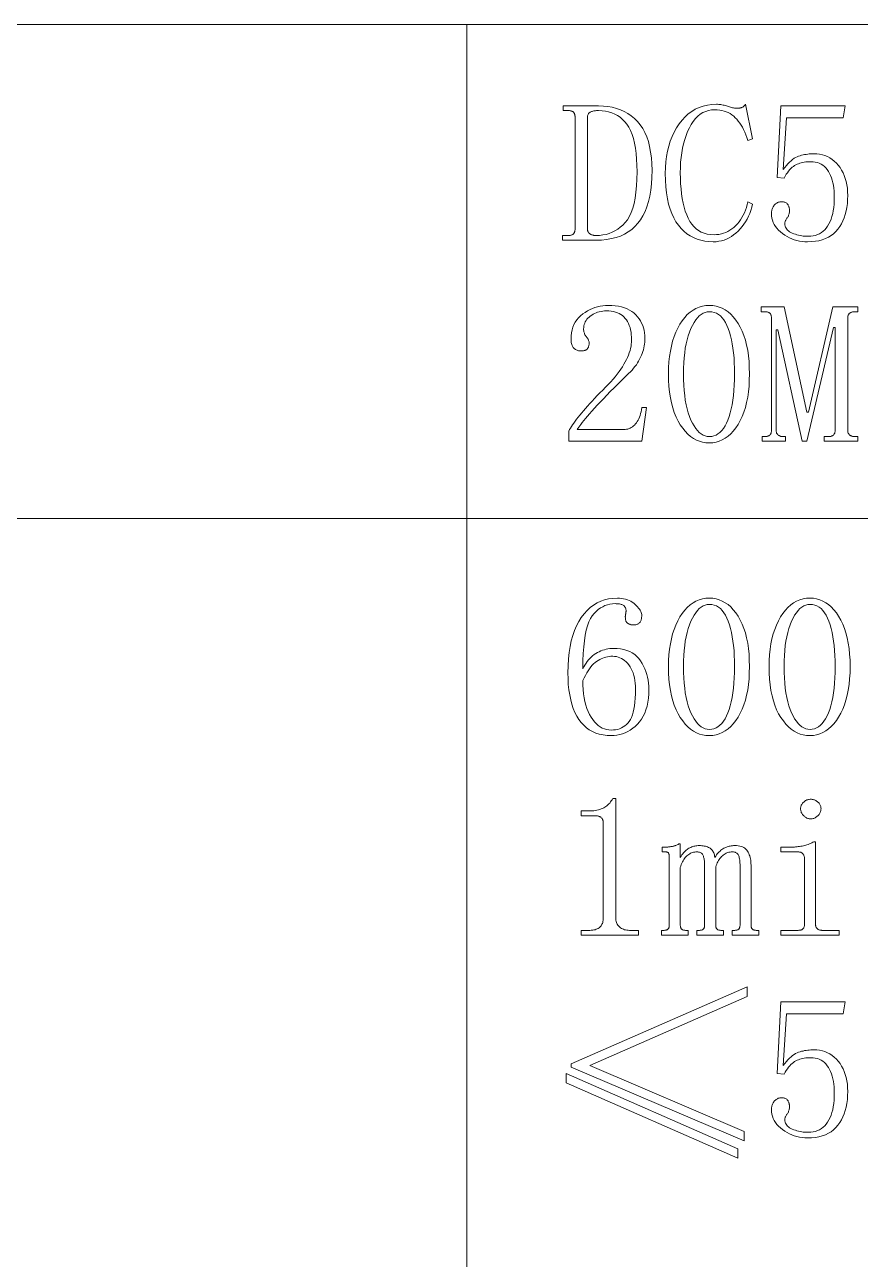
# Model space of a CAD drawing. Extents: x 1 to 297, y 1 to 210.
# Drawn here: x 201.33 to 210.45, y 43.04 to 56.51 of the extents above; entities that cross this region are included whole.
import ezdxf

# ---------------------------------------------------------------- set-up
doc = ezdxf.new("R2010")
doc.units = 0

msp = doc.modelspace()

# ---------------------------------------------------------------- linework, layer by layer
at = {"color": 7, "lineweight": 13}
for p, q in [((1.306, 56.508), (219.321, 56.508)), ((206.155, 56.508), (206.155, 29.565)), ((1.306, 51.119), (219.321, 51.119))]:
    msp.add_line(p, q, dxfattribs=at)
for points in [[(208.843, 54.139), (208.796, 54.141), (208.751, 54.146), (208.708, 54.155), (208.667, 54.168), (208.628, 54.184), (208.591, 54.204), (208.556, 54.227), (208.522, 54.254), (208.491, 54.285), (208.462, 54.319), (208.435, 54.357), (208.411, 54.399), (208.39, 54.446), (208.371, 54.496), (208.356, 54.551), (208.343, 54.609), (208.333, 54.672), (208.326, 54.739), (208.322, 54.81), (208.32, 54.885), (208.322, 54.949), (208.326, 55.011), (208.334, 55.07), (208.344, 55.128), (208.358, 55.183), (208.374, 55.236), (208.394, 55.286), (208.416, 55.335), (208.442, 55.381), (208.47, 55.425), (208.502, 55.466), (208.535, 55.502), (208.57, 55.534), (208.608, 55.562), (208.647, 55.586), (208.689, 55.605), (208.733, 55.62), (208.779, 55.631), (208.827, 55.637), (208.878, 55.639), (208.89, 55.639), (208.902, 55.638), (208.914, 55.637), (208.926, 55.636), (208.938, 55.634), (208.95, 55.631), (208.962, 55.629), (208.974, 55.625), (208.986, 55.622), (208.998, 55.618), (209.009, 55.614), (209.021, 55.61), (209.032, 55.607), (209.043, 55.604), (209.053, 55.602), (209.063, 55.6), (209.073, 55.598), (209.083, 55.597), (209.092, 55.597), (209.1, 55.596), (209.107, 55.596), (209.114, 55.597), (209.12, 55.597), (209.126, 55.598), (209.132, 55.598), (209.137, 55.599), (209.142, 55.6), (209.147, 55.602), (209.152, 55.603), (209.156, 55.605), (209.16, 55.607), (209.165, 55.609), (209.169, 55.612), (209.173, 55.614), (209.177, 55.618), (209.18, 55.621), (209.184, 55.625), (209.188, 55.63), (209.191, 55.634), (209.195, 55.639), (209.272, 55.262), (209.22, 55.245), (209.21, 55.277), (209.199, 55.307), (209.187, 55.336), (209.174, 55.363), (209.16, 55.388), (209.146, 55.413), (209.132, 55.435), (209.116, 55.456), (209.1, 55.476), (209.083, 55.493), (209.066, 55.51), (209.047, 55.524), (209.027, 55.537), (209.007, 55.548), (208.985, 55.558), (208.962, 55.565), (208.938, 55.571), (208.913, 55.576), (208.887, 55.578), (208.86, 55.579), (208.825, 55.577), (208.792, 55.571), (208.76, 55.561), (208.729, 55.548), (208.701, 55.53), (208.674, 55.508), (208.648, 55.483), (208.625, 55.453), (208.602, 55.419), (208.582, 55.382), (208.563, 55.342), (208.546, 55.299), (208.532, 55.255), (208.519, 55.209), (208.508, 55.161), (208.499, 55.111), (208.492, 55.06), (208.487, 55.006), (208.484, 54.951), (208.483, 54.893), (208.484, 54.831), (208.487, 54.772), (208.491, 54.715), (208.497, 54.662), (208.505, 54.611), (208.514, 54.562), (208.525, 54.517), (208.538, 54.474), (208.553, 54.434), (208.569, 54.396), (208.587, 54.362), (208.608, 54.331), (208.63, 54.304), (208.655, 54.281), (208.683, 54.261), (208.712, 54.245), (208.744, 54.232), (208.777, 54.223), (208.814, 54.218), (208.852, 54.216), (208.879, 54.217), (208.905, 54.22), (208.931, 54.225), (208.955, 54.232), (208.979, 54.241), (209.003, 54.252), (209.025, 54.265), (209.047, 54.279), (209.068, 54.296), (209.088, 54.315), (209.107, 54.335), (209.124, 54.357), (209.141, 54.38), (209.156, 54.404), (209.17, 54.43), (209.183, 54.456), (209.194, 54.484), (209.204, 54.514), (209.213, 54.544), (209.22, 54.576), (209.272, 54.551), (209.263, 54.515), (209.252, 54.481), (209.24, 54.448), (209.226, 54.417), (209.211, 54.387), (209.194, 54.358), (209.176, 54.33), (209.157, 54.304), (209.136, 54.279), (209.113, 54.255), (209.09, 54.233), (209.065, 54.213), (209.04, 54.196), (209.015, 54.181), (208.988, 54.168), (208.961, 54.158), (208.932, 54.15), (208.904, 54.144), (208.874, 54.14)], [(207.335, 55.502), (207.335, 55.509), (207.334, 55.515), (207.333, 55.521), (207.332, 55.527), (207.33, 55.532), (207.329, 55.537), (207.326, 55.542), (207.324, 55.546), (207.321, 55.55), (207.318, 55.553), (207.314, 55.557), (207.31, 55.56), (207.305, 55.562), (207.3, 55.564), (207.294, 55.566), (207.288, 55.568), (207.281, 55.569), (207.274, 55.57), (207.266, 55.57), (207.258, 55.571), (207.206, 55.571), (207.206, 55.622), (207.592, 55.622), (207.644, 55.62), (207.694, 55.615), (207.742, 55.607), (207.787, 55.595), (207.831, 55.579), (207.872, 55.56), (207.911, 55.538), (207.948, 55.512), (207.983, 55.483), (208.016, 55.451), (208.046, 55.414), (208.073, 55.374), (208.097, 55.331), (208.118, 55.283), (208.135, 55.232), (208.149, 55.177), (208.16, 55.118), (208.168, 55.056), (208.173, 54.989), (208.175, 54.919), (208.173, 54.842), (208.169, 54.77), (208.161, 54.701), (208.15, 54.637), (208.136, 54.577), (208.119, 54.522), (208.099, 54.47), (208.076, 54.423), (208.05, 54.38), (208.02, 54.341), (207.988, 54.306), (207.953, 54.274), (207.915, 54.247), (207.874, 54.223), (207.83, 54.202), (207.783, 54.186), (207.733, 54.173), (207.68, 54.164), (207.625, 54.158), (207.566, 54.156), (207.198, 54.156), (207.198, 54.208), (207.258, 54.208), (207.266, 54.208), (207.274, 54.208), (207.281, 54.209), (207.288, 54.21), (207.294, 54.212), (207.3, 54.214), (207.305, 54.216), (207.31, 54.219), (207.314, 54.222), (207.318, 54.225), (207.321, 54.228), (207.324, 54.232), (207.326, 54.237), (207.329, 54.241), (207.33, 54.246), (207.332, 54.252), (207.333, 54.257), (207.334, 54.263), (207.335, 54.27), (207.335, 54.276)], [(208.012, 54.902), (208.011, 54.974), (208.007, 55.041), (208.002, 55.103), (207.994, 55.162), (207.984, 55.216), (207.972, 55.266), (207.957, 55.311), (207.941, 55.352), (207.922, 55.388), (207.9, 55.421), (207.877, 55.449), (207.852, 55.475), (207.826, 55.497), (207.798, 55.517), (207.768, 55.533), (207.736, 55.547), (207.702, 55.557), (207.667, 55.565), (207.63, 55.569), (207.592, 55.571), (207.58, 55.57), (207.569, 55.57), (207.559, 55.569), (207.549, 55.568), (207.539, 55.566), (207.531, 55.564), (207.523, 55.562), (207.515, 55.56), (207.508, 55.557), (207.502, 55.553), (207.496, 55.55), (207.491, 55.546), (207.487, 55.542), (207.483, 55.537), (207.479, 55.532), (207.477, 55.527), (207.475, 55.521), (207.473, 55.515), (207.472, 55.509), (207.472, 55.502), (207.472, 54.276), (207.472, 54.27), (207.473, 54.263), (207.474, 54.257), (207.476, 54.252), (207.478, 54.246), (207.481, 54.241), (207.484, 54.237), (207.488, 54.232), (207.493, 54.228), (207.498, 54.225), (207.503, 54.222), (207.509, 54.219), (207.515, 54.216), (207.521, 54.214), (207.528, 54.212), (207.535, 54.21), (207.542, 54.209), (207.55, 54.208), (207.558, 54.208), (207.566, 54.208), (207.603, 54.209), (207.639, 54.213), (207.674, 54.22), (207.707, 54.23), (207.74, 54.243), (207.771, 54.259), (207.801, 54.277), (207.829, 54.298), (207.857, 54.322), (207.883, 54.349), (207.908, 54.38), (207.93, 54.417), (207.949, 54.458), (207.966, 54.505), (207.98, 54.558), (207.991, 54.616), (208, 54.679), (208.007, 54.748), (208.011, 54.822)], [(209.94, 55.099), (209.972, 55.098), (210.003, 55.094), (210.033, 55.088), (210.061, 55.079), (210.088, 55.068), (210.114, 55.054), (210.139, 55.038), (210.163, 55.02), (210.185, 54.998), (210.206, 54.975), (210.226, 54.949), (210.243, 54.922), (210.259, 54.893), (210.272, 54.862), (210.283, 54.83), (210.293, 54.796), (210.3, 54.761), (210.305, 54.724), (210.308, 54.685), (210.309, 54.645), (210.308, 54.6), (210.305, 54.556), (210.299, 54.514), (210.292, 54.475), (210.282, 54.437), (210.27, 54.401), (210.257, 54.367), (210.24, 54.335), (210.222, 54.305), (210.202, 54.276), (210.179, 54.25), (210.154, 54.227), (210.127, 54.206), (210.098, 54.189), (210.066, 54.173), (210.032, 54.161), (209.995, 54.151), (209.956, 54.145), (209.915, 54.141), (209.872, 54.139), (209.841, 54.14), (209.812, 54.143), (209.782, 54.147), (209.754, 54.154), (209.726, 54.162), (209.699, 54.172), (209.673, 54.183), (209.647, 54.197), (209.622, 54.212), (209.598, 54.229), (209.575, 54.248), (209.554, 54.267), (209.536, 54.287), (209.521, 54.307), (209.508, 54.329), (209.497, 54.351), (209.488, 54.374), (209.482, 54.398), (209.479, 54.422), (209.478, 54.448), (209.478, 54.458), (209.479, 54.468), (209.48, 54.477), (209.482, 54.487), (209.485, 54.496), (209.488, 54.505), (209.492, 54.513), (209.497, 54.522), (209.502, 54.53), (209.508, 54.538), (209.514, 54.545), (209.52, 54.552), (209.528, 54.557), (209.535, 54.562), (209.543, 54.567), (209.551, 54.57), (209.56, 54.573), (209.569, 54.575), (209.579, 54.576), (209.589, 54.576), (209.599, 54.576), (209.608, 54.575), (209.617, 54.573), (209.625, 54.571), (209.632, 54.568), (209.638, 54.564), (209.644, 54.559), (209.649, 54.554), (209.654, 54.549), (209.658, 54.542), (209.661, 54.535), (209.664, 54.529), (209.666, 54.522), (209.669, 54.516), (209.67, 54.51), (209.672, 54.504), (209.673, 54.498), (209.674, 54.493), (209.675, 54.487), (209.675, 54.482), (209.674, 54.472), (209.674, 54.462), (209.672, 54.453), (209.671, 54.444), (209.668, 54.436), (209.665, 54.428), (209.662, 54.421), (209.658, 54.413), (209.654, 54.407), (209.649, 54.401), (209.644, 54.395), (209.64, 54.388), (209.636, 54.382), (209.633, 54.376), (209.63, 54.37), (209.627, 54.363), (209.626, 54.356), (209.624, 54.35), (209.624, 54.343), (209.623, 54.336), (209.624, 54.323), (209.627, 54.31), (209.631, 54.298), (209.636, 54.287), (209.644, 54.276), (209.653, 54.266), (209.663, 54.257), (209.675, 54.249), (209.689, 54.241), (209.705, 54.233), (209.721, 54.227), (209.738, 54.221), (209.755, 54.216), (209.772, 54.211), (209.789, 54.208), (209.807, 54.205), (209.825, 54.202), (209.843, 54.201), (209.862, 54.199), (209.88, 54.199), (209.907, 54.2), (209.933, 54.204), (209.957, 54.209), (209.98, 54.217), (210.002, 54.227), (210.022, 54.239), (210.041, 54.254), (210.059, 54.27), (210.075, 54.289), (210.09, 54.311), (210.104, 54.334), (210.117, 54.359), (210.128, 54.386), (210.137, 54.415), (210.145, 54.446), (210.152, 54.478), (210.157, 54.513), (210.16, 54.549), (210.163, 54.588), (210.163, 54.628), (210.163, 54.661), (210.161, 54.694), (210.158, 54.725), (210.153, 54.755), (210.147, 54.783), (210.14, 54.81), (210.132, 54.836), (210.122, 54.861), (210.111, 54.884), (210.099, 54.906), (210.086, 54.927), (210.071, 54.945), (210.055, 54.961), (210.037, 54.975), (210.019, 54.987), (209.999, 54.996), (209.978, 55.004), (209.955, 55.009), (209.931, 55.012), (209.906, 55.013), (209.888, 55.013), (209.869, 55.012), (209.852, 55.01), (209.835, 55.008), (209.818, 55.005), (209.802, 55.001), (209.787, 54.997), (209.772, 54.991), (209.757, 54.986), (209.743, 54.979), (209.73, 54.972), (209.716, 54.962), (209.703, 54.952), (209.69, 54.939), (209.677, 54.926), (209.664, 54.91), (209.652, 54.893), (209.639, 54.875), (209.627, 54.855), (209.615, 54.833), (209.538, 54.842), (209.58, 55.622), (210.283, 55.622), (210.258, 55.493), (209.64, 55.493), (209.606, 54.928), (209.623, 54.951), (209.64, 54.972), (209.657, 54.991), (209.674, 55.009), (209.691, 55.024), (209.708, 55.038), (209.724, 55.05), (209.741, 55.059), (209.757, 55.067), (209.773, 55.073), (209.79, 55.078), (209.806, 55.083), (209.823, 55.087), (209.839, 55.09), (209.856, 55.093), (209.873, 55.095), (209.889, 55.097), (209.906, 55.098), (209.923, 55.099)], [(207.952, 53.068), (207.951, 53.098), (207.949, 53.127), (207.946, 53.154), (207.941, 53.179), (207.935, 53.204), (207.927, 53.227), (207.918, 53.248), (207.908, 53.268), (207.896, 53.286), (207.883, 53.303), (207.869, 53.319), (207.853, 53.333), (207.836, 53.345), (207.818, 53.356), (207.798, 53.365), (207.776, 53.372), (207.754, 53.378), (207.73, 53.382), (207.704, 53.384), (207.678, 53.385), (207.657, 53.384), (207.638, 53.383), (207.619, 53.38), (207.6, 53.376), (207.582, 53.371), (207.565, 53.365), (207.548, 53.358), (207.532, 53.349), (207.517, 53.34), (207.502, 53.329), (207.488, 53.318), (207.476, 53.306), (207.465, 53.293), (207.455, 53.28), (207.447, 53.266), (207.441, 53.251), (207.436, 53.236), (207.432, 53.221), (207.43, 53.205), (207.429, 53.188), (207.429, 53.178), (207.43, 53.168), (207.432, 53.158), (207.434, 53.149), (207.437, 53.141), (207.44, 53.132), (207.444, 53.124), (207.448, 53.116), (207.453, 53.109), (207.459, 53.102), (207.465, 53.095), (207.47, 53.088), (207.474, 53.081), (207.478, 53.075), (207.482, 53.068), (207.484, 53.061), (207.486, 53.054), (207.488, 53.047), (207.489, 53.04), (207.489, 53.033), (207.489, 53.025), (207.488, 53.017), (207.487, 53.01), (207.486, 53.003), (207.484, 52.996), (207.481, 52.99), (207.479, 52.984), (207.475, 52.979), (207.472, 52.974), (207.468, 52.969), (207.463, 52.965), (207.458, 52.961), (207.453, 52.958), (207.447, 52.955), (207.441, 52.953), (207.434, 52.951), (207.427, 52.95), (207.42, 52.949), (207.412, 52.948), (207.403, 52.948), (207.393, 52.948), (207.384, 52.949), (207.374, 52.95), (207.366, 52.953), (207.357, 52.955), (207.349, 52.959), (207.342, 52.962), (207.335, 52.967), (207.328, 52.972), (207.322, 52.978), (207.316, 52.984), (207.311, 52.991), (207.307, 52.999), (207.303, 53.008), (207.299, 53.017), (207.297, 53.028), (207.295, 53.039), (207.293, 53.05), (207.292, 53.063), (207.292, 53.076), (207.293, 53.111), (207.297, 53.145), (207.303, 53.177), (207.312, 53.207), (207.324, 53.235), (207.338, 53.261), (207.355, 53.286), (207.374, 53.309), (207.396, 53.331), (207.42, 53.351), (207.446, 53.368), (207.473, 53.385), (207.499, 53.399), (207.526, 53.411), (207.553, 53.421), (207.581, 53.43), (207.609, 53.436), (207.637, 53.441), (207.666, 53.444), (207.695, 53.445), (207.735, 53.444), (207.773, 53.441), (207.809, 53.436), (207.842, 53.428), (207.874, 53.419), (207.903, 53.408), (207.93, 53.394), (207.955, 53.379), (207.978, 53.362), (207.999, 53.342), (208.018, 53.321), (208.035, 53.299), (208.049, 53.276), (208.062, 53.251), (208.073, 53.226), (208.082, 53.2), (208.089, 53.173), (208.094, 53.145), (208.097, 53.115), (208.098, 53.085), (208.097, 53.064), (208.096, 53.044), (208.093, 53.023), (208.09, 53.003), (208.086, 52.982), (208.081, 52.961), (208.075, 52.941), (208.067, 52.92), (208.059, 52.9), (208.05, 52.879), (208.04, 52.859), (208.029, 52.838), (208.017, 52.818), (208.004, 52.798), (207.989, 52.778), (207.974, 52.759), (207.957, 52.739), (207.939, 52.72), (207.92, 52.701), (207.9, 52.682), (207.852, 52.635), (207.806, 52.59), (207.762, 52.546), (207.72, 52.504), (207.681, 52.465), (207.644, 52.426), (207.609, 52.39), (207.577, 52.356), (207.547, 52.323), (207.519, 52.292), (207.494, 52.263), (207.47, 52.236), (207.449, 52.211), (207.43, 52.188), (207.413, 52.167), (207.398, 52.147), (207.386, 52.13), (207.375, 52.115), (207.367, 52.102), (207.36, 52.091), (207.866, 52.091), (207.881, 52.091), (207.896, 52.093), (207.91, 52.096), (207.924, 52.1), (207.937, 52.106), (207.949, 52.112), (207.962, 52.12), (207.973, 52.129), (207.984, 52.139), (207.995, 52.151), (208.005, 52.163), (208.014, 52.177), (208.023, 52.192), (208.03, 52.208), (208.038, 52.226), (208.044, 52.244), (208.05, 52.264), (208.055, 52.285), (208.06, 52.307), (208.063, 52.331), (208.115, 52.331), (208.063, 51.962), (207.266, 51.962), (207.266, 52.073), (207.275, 52.089), (207.286, 52.106), (207.297, 52.124), (207.309, 52.142), (207.323, 52.161), (207.338, 52.181), (207.353, 52.202), (207.37, 52.224), (207.388, 52.247), (207.408, 52.271), (207.428, 52.295), (207.45, 52.32), (207.473, 52.346), (207.497, 52.373), (207.522, 52.401), (207.549, 52.43), (207.577, 52.46), (207.606, 52.49), (207.637, 52.521), (207.669, 52.553), (207.697, 52.582), (207.724, 52.611), (207.75, 52.639), (207.773, 52.667), (207.795, 52.695), (207.816, 52.722), (207.835, 52.749), (207.853, 52.776), (207.869, 52.802), (207.883, 52.828), (207.896, 52.853), (207.908, 52.878), (207.918, 52.903), (207.927, 52.928), (207.935, 52.952), (207.941, 52.976), (207.946, 52.999), (207.949, 53.022), (207.951, 53.045)], [(208.8, 51.945), (208.763, 51.947), (208.727, 51.953), (208.693, 51.963), (208.659, 51.976), (208.627, 51.994), (208.596, 52.016), (208.566, 52.041), (208.537, 52.071), (208.51, 52.105), (208.483, 52.142), (208.459, 52.183), (208.437, 52.227), (208.418, 52.275), (208.401, 52.326), (208.387, 52.38), (208.375, 52.437), (208.366, 52.498), (208.36, 52.562), (208.356, 52.629), (208.355, 52.699), (208.356, 52.765), (208.36, 52.828), (208.366, 52.888), (208.375, 52.946), (208.386, 53.001), (208.399, 53.054), (208.416, 53.104), (208.434, 53.152), (208.455, 53.197), (208.479, 53.239), (208.505, 53.278), (208.532, 53.313), (208.56, 53.344), (208.59, 53.371), (208.622, 53.393), (208.654, 53.412), (208.689, 53.426), (208.725, 53.437), (208.762, 53.443), (208.8, 53.445), (208.838, 53.443), (208.873, 53.437), (208.908, 53.427), (208.941, 53.413), (208.973, 53.396), (209.004, 53.374), (209.033, 53.348), (209.061, 53.319), (209.088, 53.285), (209.113, 53.248), (209.137, 53.207), (209.158, 53.163), (209.177, 53.116), (209.193, 53.065), (209.207, 53.012), (209.218, 52.956), (209.226, 52.896), (209.233, 52.834), (209.236, 52.768), (209.238, 52.699), (209.236, 52.63), (209.233, 52.565), (209.226, 52.502), (209.218, 52.442), (209.207, 52.385), (209.193, 52.331), (209.177, 52.281), (209.158, 52.233), (209.137, 52.188), (209.113, 52.146), (209.088, 52.108), (209.061, 52.074), (209.033, 52.044), (209.004, 52.017), (208.973, 51.995), (208.941, 51.977), (208.908, 51.963), (208.873, 51.953), (208.838, 51.947)], [(208.8, 53.376), (208.777, 53.374), (208.754, 53.369), (208.732, 53.36), (208.711, 53.347), (208.69, 53.33), (208.67, 53.31), (208.651, 53.286), (208.633, 53.258), (208.616, 53.227), (208.599, 53.192), (208.584, 53.154), (208.57, 53.113), (208.558, 53.07), (208.547, 53.025), (208.538, 52.977), (208.531, 52.926), (208.525, 52.873), (208.521, 52.818), (208.518, 52.76), (208.518, 52.699), (208.518, 52.635), (208.521, 52.575), (208.525, 52.517), (208.531, 52.462), (208.538, 52.41), (208.547, 52.361), (208.558, 52.315), (208.57, 52.271), (208.584, 52.231), (208.599, 52.193), (208.616, 52.159), (208.633, 52.129), (208.651, 52.102), (208.67, 52.078), (208.69, 52.058), (208.711, 52.042), (208.732, 52.03), (208.754, 52.021), (208.777, 52.015), (208.8, 52.013), (208.826, 52.015), (208.85, 52.021), (208.873, 52.03), (208.894, 52.042), (208.915, 52.058), (208.935, 52.078), (208.953, 52.102), (208.971, 52.129), (208.987, 52.159), (209.002, 52.193), (209.016, 52.231), (209.028, 52.271), (209.039, 52.315), (209.049, 52.361), (209.057, 52.41), (209.063, 52.462), (209.068, 52.517), (209.072, 52.575), (209.074, 52.635), (209.075, 52.699), (209.074, 52.76), (209.072, 52.818), (209.069, 52.873), (209.064, 52.926), (209.058, 52.977), (209.05, 53.025), (209.041, 53.07), (209.031, 53.113), (209.019, 53.154), (209.006, 53.192), (208.992, 53.227), (208.976, 53.258), (208.959, 53.286), (208.94, 53.31), (208.92, 53.33), (208.899, 53.347), (208.877, 53.36), (208.853, 53.369), (208.827, 53.374)], [(210.309, 52.082), (210.309, 52.075), (210.31, 52.069), (210.311, 52.063), (210.312, 52.057), (210.314, 52.052), (210.317, 52.047), (210.32, 52.042), (210.323, 52.038), (210.326, 52.034), (210.33, 52.031), (210.335, 52.027), (210.34, 52.024), (210.344, 52.022), (210.35, 52.02), (210.355, 52.018), (210.361, 52.016), (210.367, 52.015), (210.373, 52.014), (210.379, 52.014), (210.386, 52.013), (210.42, 52.013), (210.42, 51.962), (210.052, 51.962), (210.052, 52.013), (210.095, 52.013), (210.103, 52.014), (210.111, 52.014), (210.118, 52.015), (210.125, 52.016), (210.131, 52.018), (210.137, 52.02), (210.142, 52.022), (210.147, 52.024), (210.151, 52.027), (210.155, 52.031), (210.158, 52.034), (210.161, 52.038), (210.163, 52.042), (210.166, 52.047), (210.168, 52.052), (210.169, 52.057), (210.17, 52.063), (210.171, 52.069), (210.172, 52.075), (210.172, 52.082), (210.172, 53.205), (210.155, 53.205), (209.863, 51.962), (209.812, 51.962), (209.546, 53.179), (209.529, 53.179), (209.529, 52.082), (209.529, 52.075), (209.53, 52.069), (209.531, 52.063), (209.532, 52.057), (209.534, 52.052), (209.537, 52.047), (209.54, 52.042), (209.543, 52.038), (209.546, 52.034), (209.55, 52.031), (209.555, 52.027), (209.56, 52.024), (209.564, 52.022), (209.57, 52.02), (209.575, 52.018), (209.581, 52.016), (209.587, 52.015), (209.593, 52.014), (209.599, 52.014), (209.606, 52.013), (209.632, 52.013), (209.632, 51.962), (209.375, 51.962), (209.375, 52.013), (209.4, 52.013), (209.409, 52.014), (209.417, 52.014), (209.424, 52.015), (209.431, 52.016), (209.437, 52.018), (209.443, 52.02), (209.448, 52.022), (209.453, 52.024), (209.457, 52.027), (209.46, 52.031), (209.464, 52.034), (209.467, 52.038), (209.469, 52.042), (209.471, 52.047), (209.473, 52.052), (209.475, 52.057), (209.476, 52.063), (209.477, 52.069), (209.477, 52.075), (209.478, 52.082), (209.478, 53.308), (209.477, 53.314), (209.477, 53.321), (209.476, 53.327), (209.475, 53.332), (209.473, 53.338), (209.471, 53.343), (209.469, 53.347), (209.467, 53.352), (209.464, 53.356), (209.46, 53.359), (209.457, 53.362), (209.453, 53.365), (209.448, 53.368), (209.443, 53.37), (209.437, 53.372), (209.431, 53.374), (209.424, 53.375), (209.417, 53.376), (209.409, 53.376), (209.4, 53.376), (209.366, 53.376), (209.366, 53.428), (209.615, 53.428), (209.863, 52.279), (209.88, 52.279), (210.146, 53.428), (210.42, 53.428), (210.42, 53.376), (210.386, 53.376), (210.379, 53.376), (210.373, 53.376), (210.367, 53.375), (210.361, 53.374), (210.355, 53.372), (210.35, 53.37), (210.344, 53.368), (210.34, 53.365), (210.335, 53.362), (210.33, 53.359), (210.326, 53.356), (210.323, 53.352), (210.32, 53.347), (210.317, 53.343), (210.314, 53.338), (210.312, 53.332), (210.311, 53.327), (210.31, 53.321), (210.309, 53.314), (210.309, 53.308)], [(207.755, 49.702), (207.795, 49.701), (207.832, 49.697), (207.868, 49.69), (207.901, 49.68), (207.932, 49.668), (207.96, 49.653), (207.986, 49.635), (208.01, 49.614), (208.031, 49.591), (208.05, 49.565), (208.068, 49.537), (208.083, 49.509), (208.096, 49.479), (208.108, 49.45), (208.118, 49.419), (208.126, 49.388), (208.132, 49.356), (208.137, 49.323), (208.14, 49.29), (208.14, 49.256), (208.139, 49.206), (208.135, 49.159), (208.129, 49.114), (208.121, 49.072), (208.109, 49.032), (208.096, 48.996), (208.08, 48.961), (208.061, 48.93), (208.04, 48.901), (208.016, 48.875), (207.991, 48.851), (207.965, 48.83), (207.938, 48.811), (207.911, 48.795), (207.882, 48.782), (207.853, 48.77), (207.823, 48.762), (207.793, 48.756), (207.761, 48.752), (207.729, 48.751), (207.684, 48.752), (207.641, 48.758), (207.6, 48.766), (207.562, 48.779), (207.525, 48.795), (207.491, 48.814), (207.46, 48.837), (207.43, 48.863), (207.403, 48.893), (207.378, 48.926), (207.355, 48.963), (207.334, 49.003), (207.316, 49.046), (207.301, 49.092), (207.288, 49.142), (207.277, 49.194), (207.268, 49.25), (207.262, 49.309), (207.259, 49.371), (207.258, 49.436), (207.259, 49.513), (207.263, 49.587), (207.271, 49.656), (207.281, 49.722), (207.294, 49.785), (207.31, 49.843), (207.329, 49.898), (207.351, 49.949), (207.376, 49.997), (207.403, 50.041), (207.434, 50.08), (207.466, 50.116), (207.5, 50.148), (207.536, 50.175), (207.575, 50.198), (207.615, 50.217), (207.658, 50.232), (207.702, 50.242), (207.749, 50.248), (207.798, 50.251), (207.821, 50.25), (207.844, 50.248), (207.865, 50.244), (207.886, 50.24), (207.906, 50.233), (207.925, 50.226), (207.943, 50.217), (207.959, 50.207), (207.975, 50.195), (207.99, 50.182), (208.004, 50.168), (208.017, 50.155), (208.028, 50.142), (208.037, 50.13), (208.045, 50.118), (208.052, 50.106), (208.057, 50.094), (208.06, 50.083), (208.063, 50.072), (208.063, 50.062), (208.063, 50.052), (208.062, 50.042), (208.061, 50.033), (208.06, 50.025), (208.058, 50.017), (208.056, 50.01), (208.053, 50.003), (208.05, 49.996), (208.046, 49.99), (208.042, 49.985), (208.037, 49.98), (208.032, 49.976), (208.026, 49.972), (208.02, 49.968), (208.013, 49.966), (208.005, 49.963), (207.997, 49.961), (207.988, 49.96), (207.979, 49.959), (207.969, 49.959), (207.961, 49.959), (207.953, 49.96), (207.945, 49.961), (207.938, 49.963), (207.932, 49.965), (207.925, 49.967), (207.92, 49.97), (207.914, 49.973), (207.909, 49.977), (207.905, 49.981), (207.901, 49.985), (207.897, 49.99), (207.894, 49.995), (207.891, 50.001), (207.889, 50.007), (207.887, 50.014), (207.885, 50.021), (207.884, 50.029), (207.884, 50.036), (207.883, 50.045), (207.883, 50.048), (207.883, 50.052), (207.884, 50.055), (207.884, 50.059), (207.884, 50.062), (207.885, 50.065), (207.885, 50.069), (207.886, 50.072), (207.887, 50.076), (207.888, 50.079), (207.888, 50.083), (207.889, 50.086), (207.89, 50.089), (207.89, 50.093), (207.891, 50.096), (207.891, 50.1), (207.892, 50.103), (207.892, 50.107), (207.892, 50.11), (207.892, 50.113), (207.892, 50.12), (207.891, 50.127), (207.89, 50.133), (207.888, 50.139), (207.885, 50.145), (207.883, 50.15), (207.879, 50.155), (207.875, 50.16), (207.871, 50.165), (207.866, 50.169), (207.861, 50.173), (207.854, 50.177), (207.847, 50.18), (207.839, 50.183), (207.83, 50.185), (207.82, 50.187), (207.809, 50.189), (207.798, 50.19), (207.785, 50.19), (207.772, 50.191), (207.743, 50.189), (207.715, 50.185), (207.688, 50.179), (207.662, 50.169), (207.637, 50.157), (207.612, 50.143), (207.589, 50.125), (207.566, 50.106), (207.544, 50.083), (207.523, 50.058), (207.504, 50.028), (207.486, 49.992), (207.471, 49.95), (207.458, 49.901), (207.446, 49.847), (207.437, 49.786), (207.43, 49.718), (207.425, 49.645), (207.421, 49.565), (207.42, 49.479), (207.431, 49.501), (207.443, 49.521), (207.455, 49.541), (207.468, 49.559), (207.482, 49.577), (207.496, 49.593), (207.511, 49.608), (207.527, 49.622), (207.544, 49.635), (207.562, 49.646), (207.58, 49.657), (207.598, 49.666), (207.617, 49.675), (207.636, 49.682), (207.655, 49.688), (207.675, 49.693), (207.694, 49.697), (207.714, 49.7), (207.734, 49.701)], [(208.8, 48.751), (208.763, 48.753), (208.727, 48.758), (208.693, 48.768), (208.659, 48.782), (208.627, 48.8), (208.596, 48.822), (208.566, 48.847), (208.537, 48.877), (208.51, 48.91), (208.483, 48.948), (208.459, 48.989), (208.437, 49.033), (208.418, 49.081), (208.401, 49.131), (208.387, 49.186), (208.375, 49.243), (208.366, 49.304), (208.36, 49.367), (208.356, 49.434), (208.355, 49.505), (208.356, 49.57), (208.36, 49.633), (208.366, 49.694), (208.375, 49.752), (208.386, 49.807), (208.399, 49.86), (208.416, 49.91), (208.434, 49.957), (208.455, 50.002), (208.479, 50.045), (208.505, 50.084), (208.532, 50.119), (208.56, 50.15), (208.59, 50.177), (208.622, 50.199), (208.654, 50.218), (208.689, 50.232), (208.725, 50.242), (208.762, 50.249), (208.8, 50.251), (208.838, 50.249), (208.873, 50.243), (208.908, 50.233), (208.941, 50.219), (208.973, 50.201), (209.004, 50.18), (209.033, 50.154), (209.061, 50.124), (209.088, 50.091), (209.113, 50.053), (209.137, 50.012), (209.158, 49.968), (209.177, 49.921), (209.193, 49.871), (209.207, 49.818), (209.218, 49.761), (209.226, 49.702), (209.233, 49.639), (209.236, 49.574), (209.238, 49.505), (209.236, 49.436), (209.233, 49.37), (209.226, 49.307), (209.218, 49.248), (209.207, 49.191), (209.193, 49.137), (209.177, 49.086), (209.158, 49.039), (209.137, 48.994), (209.113, 48.952), (209.088, 48.914), (209.061, 48.879), (209.033, 48.849), (209.004, 48.823), (208.973, 48.801), (208.941, 48.783), (208.908, 48.769), (208.873, 48.759), (208.838, 48.753)], [(209.898, 48.751), (209.861, 48.753), (209.825, 48.758), (209.79, 48.768), (209.756, 48.782), (209.724, 48.8), (209.693, 48.822), (209.663, 48.847), (209.634, 48.877), (209.607, 48.91), (209.58, 48.948), (209.556, 48.989), (209.534, 49.033), (209.515, 49.081), (209.498, 49.131), (209.484, 49.186), (209.472, 49.243), (209.463, 49.304), (209.457, 49.367), (209.453, 49.434), (209.452, 49.505), (209.453, 49.57), (209.457, 49.633), (209.463, 49.694), (209.472, 49.752), (209.483, 49.807), (209.497, 49.86), (209.513, 49.91), (209.531, 49.957), (209.553, 50.002), (209.576, 50.045), (209.602, 50.084), (209.629, 50.119), (209.657, 50.15), (209.687, 50.177), (209.719, 50.199), (209.752, 50.218), (209.786, 50.232), (209.822, 50.242), (209.859, 50.249), (209.898, 50.251), (209.935, 50.249), (209.97, 50.243), (210.005, 50.233), (210.038, 50.219), (210.07, 50.201), (210.101, 50.18), (210.13, 50.154), (210.158, 50.124), (210.185, 50.091), (210.21, 50.053), (210.234, 50.012), (210.255, 49.968), (210.274, 49.921), (210.29, 49.871), (210.304, 49.818), (210.315, 49.761), (210.324, 49.702), (210.33, 49.639), (210.334, 49.574), (210.335, 49.505), (210.334, 49.436), (210.33, 49.37), (210.324, 49.307), (210.315, 49.248), (210.304, 49.191), (210.29, 49.137), (210.274, 49.086), (210.255, 49.039), (210.234, 48.994), (210.21, 48.952), (210.185, 48.914), (210.158, 48.879), (210.13, 48.849), (210.101, 48.823), (210.07, 48.801), (210.038, 48.783), (210.005, 48.769), (209.97, 48.759), (209.935, 48.753)], [(208.8, 50.182), (208.777, 50.18), (208.754, 50.175), (208.732, 50.165), (208.711, 50.153), (208.69, 50.136), (208.67, 50.116), (208.651, 50.092), (208.633, 50.064), (208.616, 50.033), (208.599, 49.998), (208.584, 49.96), (208.57, 49.919), (208.558, 49.876), (208.547, 49.83), (208.538, 49.782), (208.531, 49.732), (208.525, 49.679), (208.521, 49.623), (208.518, 49.565), (208.518, 49.505), (208.518, 49.441), (208.521, 49.38), (208.525, 49.323), (208.531, 49.268), (208.538, 49.216), (208.547, 49.166), (208.558, 49.12), (208.57, 49.077), (208.584, 49.037), (208.599, 48.999), (208.616, 48.965), (208.633, 48.934), (208.651, 48.907), (208.67, 48.884), (208.69, 48.864), (208.711, 48.848), (208.732, 48.835), (208.754, 48.826), (208.777, 48.821), (208.8, 48.819), (208.826, 48.821), (208.85, 48.826), (208.873, 48.835), (208.894, 48.848), (208.915, 48.864), (208.935, 48.884), (208.953, 48.907), (208.971, 48.934), (208.987, 48.965), (209.002, 48.999), (209.016, 49.037), (209.028, 49.077), (209.039, 49.12), (209.049, 49.166), (209.057, 49.216), (209.063, 49.268), (209.068, 49.323), (209.072, 49.38), (209.074, 49.441), (209.075, 49.505), (209.074, 49.565), (209.072, 49.623), (209.069, 49.679), (209.064, 49.732), (209.058, 49.782), (209.05, 49.83), (209.041, 49.876), (209.031, 49.919), (209.019, 49.96), (209.006, 49.998), (208.992, 50.033), (208.976, 50.064), (208.959, 50.092), (208.94, 50.116), (208.92, 50.136), (208.899, 50.153), (208.877, 50.165), (208.853, 50.175), (208.827, 50.18)], [(209.898, 50.182), (209.874, 50.18), (209.851, 50.175), (209.829, 50.165), (209.808, 50.153), (209.787, 50.136), (209.768, 50.116), (209.749, 50.092), (209.73, 50.064), (209.713, 50.033), (209.696, 49.998), (209.681, 49.96), (209.667, 49.919), (209.655, 49.876), (209.644, 49.83), (209.635, 49.782), (209.628, 49.732), (209.622, 49.679), (209.618, 49.623), (209.616, 49.565), (209.615, 49.505), (209.616, 49.441), (209.618, 49.38), (209.622, 49.323), (209.628, 49.268), (209.635, 49.216), (209.644, 49.166), (209.655, 49.12), (209.667, 49.077), (209.681, 49.037), (209.696, 48.999), (209.713, 48.965), (209.73, 48.934), (209.749, 48.907), (209.768, 48.884), (209.787, 48.864), (209.808, 48.848), (209.829, 48.835), (209.851, 48.826), (209.874, 48.821), (209.898, 48.819), (209.923, 48.821), (209.947, 48.826), (209.97, 48.835), (209.992, 48.848), (210.012, 48.864), (210.032, 48.884), (210.05, 48.907), (210.068, 48.934), (210.084, 48.965), (210.099, 48.999), (210.113, 49.037), (210.125, 49.077), (210.136, 49.12), (210.146, 49.166), (210.154, 49.216), (210.16, 49.268), (210.165, 49.323), (210.169, 49.38), (210.171, 49.441), (210.172, 49.505), (210.171, 49.565), (210.169, 49.623), (210.166, 49.679), (210.161, 49.732), (210.155, 49.782), (210.147, 49.83), (210.138, 49.876), (210.128, 49.919), (210.116, 49.96), (210.103, 49.998), (210.089, 50.033), (210.073, 50.064), (210.056, 50.092), (210.037, 50.116), (210.018, 50.136), (209.996, 50.153), (209.974, 50.165), (209.95, 50.175), (209.924, 50.18)], [(207.42, 49.351), (207.421, 49.3), (207.424, 49.252), (207.429, 49.207), (207.435, 49.163), (207.443, 49.122), (207.453, 49.084), (207.465, 49.047), (207.478, 49.013), (207.493, 48.981), (207.51, 48.952), (207.529, 48.925), (207.548, 48.901), (207.568, 48.88), (207.589, 48.861), (207.61, 48.846), (207.632, 48.833), (207.655, 48.823), (207.679, 48.816), (207.704, 48.812), (207.729, 48.811), (207.754, 48.812), (207.778, 48.814), (207.801, 48.819), (207.822, 48.826), (207.843, 48.834), (207.862, 48.845), (207.88, 48.857), (207.896, 48.871), (207.912, 48.887), (207.926, 48.905), (207.939, 48.925), (207.951, 48.949), (207.961, 48.976), (207.97, 49.006), (207.978, 49.04), (207.984, 49.077), (207.989, 49.117), (207.992, 49.16), (207.994, 49.206), (207.995, 49.256), (207.994, 49.29), (207.992, 49.322), (207.988, 49.352), (207.983, 49.381), (207.977, 49.408), (207.969, 49.434), (207.959, 49.458), (207.948, 49.481), (207.936, 49.502), (207.922, 49.522), (207.907, 49.54), (207.892, 49.556), (207.875, 49.57), (207.859, 49.582), (207.842, 49.593), (207.824, 49.601), (207.805, 49.608), (207.786, 49.613), (207.766, 49.615), (207.746, 49.616), (207.727, 49.616), (207.709, 49.614), (207.691, 49.611), (207.673, 49.607), (207.655, 49.602), (207.638, 49.596), (207.62, 49.589), (207.604, 49.581), (207.587, 49.571), (207.57, 49.561), (207.554, 49.548), (207.538, 49.534), (207.523, 49.518), (207.507, 49.5), (207.492, 49.48), (207.477, 49.458), (207.463, 49.434), (207.448, 49.408), (207.434, 49.38)], [(207.78, 48.065), (207.78, 46.762), (207.781, 46.749), (207.782, 46.736), (207.784, 46.724), (207.787, 46.713), (207.791, 46.702), (207.796, 46.692), (207.801, 46.683), (207.808, 46.674), (207.815, 46.666), (207.823, 46.659), (207.832, 46.653), (207.842, 46.647), (207.852, 46.642), (207.863, 46.637), (207.875, 46.633), (207.887, 46.63), (207.9, 46.628), (207.914, 46.626), (207.928, 46.625), (207.943, 46.625), (208.029, 46.625), (208.029, 46.573), (207.403, 46.573), (207.403, 46.625), (207.48, 46.625), (207.497, 46.625), (207.513, 46.626), (207.528, 46.628), (207.542, 46.63), (207.554, 46.633), (207.566, 46.637), (207.577, 46.642), (207.587, 46.647), (207.597, 46.653), (207.605, 46.659), (207.612, 46.666), (207.619, 46.674), (207.624, 46.683), (207.629, 46.692), (207.634, 46.702), (207.637, 46.713), (207.64, 46.724), (207.642, 46.736), (207.643, 46.749), (207.643, 46.762), (207.643, 47.799), (207.643, 47.806), (207.642, 47.812), (207.641, 47.819), (207.64, 47.825), (207.638, 47.83), (207.636, 47.836), (207.633, 47.841), (207.63, 47.846), (207.626, 47.85), (207.622, 47.855), (207.617, 47.859), (207.612, 47.863), (207.607, 47.866), (207.601, 47.869), (207.595, 47.871), (207.588, 47.873), (207.581, 47.874), (207.574, 47.875), (207.566, 47.876), (207.558, 47.876), (207.403, 47.876), (207.403, 47.928), (207.48, 47.928), (207.501, 47.928), (207.52, 47.929), (207.539, 47.931), (207.557, 47.933), (207.574, 47.936), (207.59, 47.94), (207.606, 47.945), (207.62, 47.95), (207.634, 47.955), (207.648, 47.962), (207.66, 47.969), (207.672, 47.977), (207.683, 47.986), (207.694, 47.995), (207.704, 48.005), (207.714, 48.015), (207.723, 48.027), (207.731, 48.039), (207.739, 48.051), (207.746, 48.065)], [(209.906, 48.056), (209.915, 48.056), (209.923, 48.055), (209.931, 48.054), (209.939, 48.051), (209.947, 48.049), (209.955, 48.045), (209.962, 48.042), (209.969, 48.037), (209.976, 48.032), (209.983, 48.026), (209.99, 48.02), (209.996, 48.014), (210.001, 48.007), (210.005, 48), (210.009, 47.993), (210.012, 47.986), (210.015, 47.978), (210.016, 47.97), (210.017, 47.962), (210.018, 47.953), (210.017, 47.945), (210.016, 47.937), (210.015, 47.928), (210.012, 47.921), (210.009, 47.913), (210.005, 47.905), (210.001, 47.898), (209.996, 47.89), (209.99, 47.883), (209.983, 47.876), (209.976, 47.87), (209.969, 47.864), (209.962, 47.859), (209.955, 47.854), (209.947, 47.851), (209.939, 47.847), (209.931, 47.845), (209.923, 47.843), (209.915, 47.842), (209.906, 47.842), (209.898, 47.842), (209.889, 47.843), (209.881, 47.845), (209.873, 47.847), (209.865, 47.851), (209.858, 47.854), (209.85, 47.859), (209.843, 47.864), (209.836, 47.87), (209.829, 47.876), (209.823, 47.883), (209.817, 47.89), (209.812, 47.898), (209.807, 47.905), (209.803, 47.913), (209.8, 47.921), (209.798, 47.928), (209.796, 47.937), (209.795, 47.945), (209.795, 47.953), (209.795, 47.962), (209.796, 47.97), (209.798, 47.978), (209.8, 47.986), (209.803, 47.993), (209.807, 48), (209.812, 48.007), (209.817, 48.014), (209.823, 48.02), (209.829, 48.026), (209.836, 48.032), (209.843, 48.037), (209.85, 48.042), (209.858, 48.045), (209.865, 48.049), (209.873, 48.051), (209.881, 48.054), (209.889, 48.055), (209.898, 48.056)], [(208.312, 47.533), (208.32, 47.534), (208.329, 47.534), (208.338, 47.534), (208.346, 47.535), (208.355, 47.536), (208.363, 47.537), (208.372, 47.538), (208.38, 47.539), (208.389, 47.54), (208.398, 47.542), (208.406, 47.544), (208.414, 47.546), (208.422, 47.548), (208.429, 47.55), (208.436, 47.553), (208.443, 47.555), (208.449, 47.558), (208.455, 47.561), (208.461, 47.564), (208.466, 47.568), (208.483, 47.568), (208.483, 47.422), (208.492, 47.435), (208.501, 47.448), (208.51, 47.46), (208.519, 47.471), (208.528, 47.481), (208.538, 47.49), (208.548, 47.499), (208.557, 47.507), (208.567, 47.514), (208.578, 47.521), (208.588, 47.526), (208.599, 47.531), (208.609, 47.536), (208.62, 47.54), (208.631, 47.543), (208.642, 47.546), (208.654, 47.548), (208.665, 47.549), (208.677, 47.55), (208.689, 47.551), (208.704, 47.55), (208.719, 47.549), (208.732, 47.548), (208.745, 47.546), (208.758, 47.543), (208.769, 47.54), (208.78, 47.536), (208.791, 47.531), (208.8, 47.526), (208.809, 47.521), (208.817, 47.514), (208.825, 47.507), (208.832, 47.499), (208.838, 47.49), (208.843, 47.481), (208.848, 47.471), (208.852, 47.46), (208.856, 47.448), (208.858, 47.435), (208.86, 47.422), (208.869, 47.435), (208.878, 47.448), (208.887, 47.46), (208.897, 47.471), (208.907, 47.481), (208.917, 47.49), (208.927, 47.499), (208.937, 47.507), (208.948, 47.514), (208.959, 47.521), (208.97, 47.526), (208.981, 47.531), (208.993, 47.536), (209.004, 47.54), (209.016, 47.543), (209.027, 47.546), (209.039, 47.548), (209.051, 47.549), (209.063, 47.55), (209.075, 47.551), (209.095, 47.55), (209.113, 47.548), (209.131, 47.545), (209.147, 47.541), (209.162, 47.536), (209.175, 47.529), (209.187, 47.521), (209.198, 47.512), (209.208, 47.502), (209.216, 47.491), (209.224, 47.478), (209.23, 47.465), (209.236, 47.451), (209.241, 47.437), (209.245, 47.422), (209.249, 47.406), (209.251, 47.39), (209.253, 47.373), (209.254, 47.355), (209.255, 47.336), (209.255, 46.685), (209.255, 46.678), (209.255, 46.672), (209.256, 46.666), (209.257, 46.661), (209.259, 46.656), (209.261, 46.651), (209.263, 46.647), (209.266, 46.644), (209.269, 46.64), (209.272, 46.638), (209.275, 46.635), (209.279, 46.633), (209.284, 46.631), (209.288, 46.629), (209.293, 46.628), (209.299, 46.627), (209.304, 46.626), (209.31, 46.625), (209.317, 46.625), (209.323, 46.625), (209.34, 46.625), (209.34, 46.573), (209.049, 46.573), (209.049, 46.625), (209.066, 46.625), (209.073, 46.625), (209.079, 46.625), (209.085, 46.626), (209.091, 46.627), (209.096, 46.628), (209.101, 46.629), (209.106, 46.631), (209.11, 46.633), (209.114, 46.635), (209.118, 46.638), (209.121, 46.64), (209.124, 46.644), (209.126, 46.647), (209.129, 46.651), (209.13, 46.656), (209.132, 46.661), (209.133, 46.666), (209.134, 46.672), (209.135, 46.678), (209.135, 46.685), (209.135, 47.328), (209.135, 47.346), (209.134, 47.363), (209.133, 47.378), (209.131, 47.393), (209.129, 47.406), (209.127, 47.418), (209.124, 47.428), (209.121, 47.437), (209.117, 47.445), (209.113, 47.452), (209.109, 47.458), (209.104, 47.463), (209.099, 47.467), (209.093, 47.471), (209.087, 47.474), (209.08, 47.477), (209.073, 47.479), (209.065, 47.481), (209.057, 47.482), (209.049, 47.482), (209.037, 47.482), (209.026, 47.48), (209.014, 47.478), (209.003, 47.475), (208.992, 47.471), (208.982, 47.467), (208.971, 47.461), (208.961, 47.455), (208.951, 47.447), (208.942, 47.439), (208.933, 47.43), (208.924, 47.421), (208.916, 47.41), (208.908, 47.399), (208.9, 47.388), (208.893, 47.375), (208.886, 47.362), (208.88, 47.349), (208.874, 47.334), (208.869, 47.319), (208.869, 46.685), (208.869, 46.678), (208.87, 46.672), (208.871, 46.666), (208.872, 46.661), (208.873, 46.656), (208.875, 46.651), (208.877, 46.647), (208.88, 46.644), (208.883, 46.64), (208.886, 46.638), (208.89, 46.635), (208.894, 46.633), (208.898, 46.631), (208.903, 46.629), (208.908, 46.628), (208.913, 46.627), (208.919, 46.626), (208.925, 46.625), (208.931, 46.625), (208.938, 46.625), (208.955, 46.625), (208.955, 46.573), (208.663, 46.573), (208.663, 46.625), (208.68, 46.625), (208.687, 46.625), (208.693, 46.625), (208.699, 46.626), (208.705, 46.627), (208.71, 46.628), (208.715, 46.629), (208.72, 46.631), (208.724, 46.633), (208.728, 46.635), (208.732, 46.638), (208.735, 46.64), (208.738, 46.644), (208.741, 46.647), (208.743, 46.651), (208.745, 46.656), (208.746, 46.661), (208.747, 46.666), (208.748, 46.672), (208.749, 46.678), (208.749, 46.685), (208.749, 47.328), (208.749, 47.343), (208.748, 47.357), (208.747, 47.371), (208.746, 47.383), (208.745, 47.395), (208.743, 47.406), (208.741, 47.417), (208.738, 47.426), (208.735, 47.435), (208.732, 47.443), (208.728, 47.451), (208.724, 47.457), (208.719, 47.463), (208.713, 47.468), (208.706, 47.472), (208.699, 47.476), (208.691, 47.479), (208.683, 47.48), (208.673, 47.482), (208.663, 47.482), (208.651, 47.482), (208.64, 47.48), (208.628, 47.478), (208.617, 47.475), (208.607, 47.471), (208.596, 47.467), (208.586, 47.461), (208.576, 47.455), (208.566, 47.447), (208.556, 47.439), (208.547, 47.43), (208.538, 47.42), (208.53, 47.41), (208.522, 47.398), (208.514, 47.386), (208.507, 47.372), (208.501, 47.358), (208.494, 47.343), (208.489, 47.327), (208.483, 47.311), (208.483, 46.685), (208.483, 46.678), (208.484, 46.672), (208.485, 46.666), (208.486, 46.661), (208.488, 46.656), (208.49, 46.651), (208.492, 46.647), (208.494, 46.644), (208.497, 46.64), (208.5, 46.638), (208.504, 46.635), (208.508, 46.633), (208.512, 46.631), (208.517, 46.629), (208.522, 46.628), (208.527, 46.627), (208.533, 46.626), (208.539, 46.625), (208.545, 46.625), (208.552, 46.625), (208.569, 46.625), (208.569, 46.573), (208.278, 46.573), (208.278, 46.625), (208.295, 46.625), (208.301, 46.625), (208.308, 46.625), (208.314, 46.626), (208.319, 46.627), (208.325, 46.628), (208.33, 46.629), (208.334, 46.631), (208.339, 46.633), (208.343, 46.635), (208.346, 46.638), (208.349, 46.64), (208.352, 46.644), (208.355, 46.647), (208.357, 46.651), (208.359, 46.656), (208.361, 46.661), (208.362, 46.666), (208.363, 46.672), (208.363, 46.678), (208.363, 46.685), (208.363, 47.431), (208.363, 47.436), (208.363, 47.44), (208.363, 47.445), (208.362, 47.449), (208.361, 47.453), (208.36, 47.457), (208.359, 47.46), (208.358, 47.463), (208.356, 47.466), (208.355, 47.469), (208.353, 47.472), (208.351, 47.474), (208.348, 47.476), (208.345, 47.477), (208.342, 47.479), (208.338, 47.48), (208.334, 47.481), (208.33, 47.481), (208.325, 47.482), (208.32, 47.482), (208.286, 47.482), (208.286, 47.533)], [(209.838, 47.405), (209.837, 47.412), (209.837, 47.418), (209.836, 47.424), (209.835, 47.43), (209.833, 47.436), (209.831, 47.441), (209.829, 47.447), (209.827, 47.451), (209.824, 47.456), (209.82, 47.461), (209.817, 47.465), (209.813, 47.468), (209.808, 47.472), (209.803, 47.474), (209.797, 47.477), (209.791, 47.479), (209.784, 47.48), (209.777, 47.481), (209.769, 47.482), (209.76, 47.482), (209.58, 47.482), (209.58, 47.533), (209.666, 47.533), (209.682, 47.534), (209.697, 47.534), (209.712, 47.535), (209.727, 47.535), (209.741, 47.537), (209.756, 47.538), (209.77, 47.54), (209.784, 47.542), (209.798, 47.544), (209.812, 47.546), (209.826, 47.549), (209.839, 47.552), (209.852, 47.556), (209.865, 47.56), (209.878, 47.564), (209.891, 47.569), (209.904, 47.575), (209.916, 47.581), (209.928, 47.587), (209.94, 47.593), (209.958, 47.593), (209.958, 46.693), (209.958, 46.687), (209.958, 46.68), (209.96, 46.674), (209.961, 46.669), (209.963, 46.663), (209.965, 46.658), (209.968, 46.654), (209.971, 46.65), (209.975, 46.646), (209.979, 46.642), (209.983, 46.639), (209.988, 46.636), (209.993, 46.633), (209.998, 46.631), (210.004, 46.629), (210.009, 46.628), (210.015, 46.626), (210.022, 46.626), (210.028, 46.625), (210.035, 46.625), (210.215, 46.625), (210.215, 46.573), (209.58, 46.573), (209.58, 46.625), (209.76, 46.625), (209.769, 46.625), (209.777, 46.626), (209.784, 46.626), (209.791, 46.628), (209.797, 46.629), (209.803, 46.631), (209.808, 46.633), (209.813, 46.636), (209.817, 46.639), (209.82, 46.642), (209.824, 46.646), (209.827, 46.65), (209.829, 46.654), (209.831, 46.658), (209.833, 46.663), (209.835, 46.669), (209.836, 46.674), (209.837, 46.68), (209.837, 46.687), (209.838, 46.693)], [(209.212, 46.008), (209.212, 45.905), (207.498, 45.151), (209.178, 44.431), (209.178, 44.328), (207.292, 45.133), (207.292, 45.168)], [(209.94, 45.322), (209.972, 45.321), (210.003, 45.317), (210.033, 45.311), (210.061, 45.302), (210.088, 45.291), (210.114, 45.277), (210.139, 45.261), (210.163, 45.242), (210.185, 45.221), (210.206, 45.198), (210.226, 45.172), (210.243, 45.145), (210.259, 45.116), (210.272, 45.085), (210.283, 45.053), (210.293, 45.019), (210.3, 44.984), (210.305, 44.947), (210.308, 44.908), (210.309, 44.868), (210.308, 44.822), (210.305, 44.779), (210.299, 44.737), (210.292, 44.698), (210.282, 44.66), (210.27, 44.624), (210.257, 44.59), (210.24, 44.558), (210.222, 44.528), (210.202, 44.499), (210.179, 44.473), (210.154, 44.45), (210.127, 44.429), (210.098, 44.411), (210.066, 44.396), (210.032, 44.384), (209.995, 44.374), (209.956, 44.367), (209.915, 44.363), (209.872, 44.362), (209.841, 44.363), (209.812, 44.366), (209.782, 44.37), (209.754, 44.376), (209.726, 44.384), (209.699, 44.394), (209.673, 44.406), (209.647, 44.42), (209.622, 44.435), (209.598, 44.452), (209.575, 44.47), (209.554, 44.49), (209.536, 44.509), (209.521, 44.53), (209.508, 44.552), (209.497, 44.574), (209.488, 44.597), (209.482, 44.621), (209.479, 44.645), (209.478, 44.671), (209.478, 44.681), (209.479, 44.691), (209.48, 44.7), (209.482, 44.71), (209.485, 44.719), (209.488, 44.728), (209.492, 44.736), (209.497, 44.745), (209.502, 44.753), (209.508, 44.761), (209.514, 44.768), (209.52, 44.774), (209.528, 44.78), (209.535, 44.785), (209.543, 44.789), (209.551, 44.793), (209.56, 44.796), (209.569, 44.798), (209.579, 44.799), (209.589, 44.799), (209.599, 44.799), (209.608, 44.798), (209.617, 44.796), (209.625, 44.794), (209.632, 44.791), (209.638, 44.787), (209.644, 44.782), (209.649, 44.777), (209.654, 44.771), (209.658, 44.765), (209.661, 44.758), (209.664, 44.751), (209.666, 44.745), (209.669, 44.739), (209.67, 44.733), (209.672, 44.727), (209.673, 44.721), (209.674, 44.715), (209.675, 44.71), (209.675, 44.705), (209.674, 44.695), (209.674, 44.685), (209.672, 44.676), (209.671, 44.667), (209.668, 44.659), (209.665, 44.651), (209.662, 44.643), (209.658, 44.636), (209.654, 44.63), (209.649, 44.623), (209.644, 44.617), (209.64, 44.611), (209.636, 44.605), (209.633, 44.599), (209.63, 44.592), (209.627, 44.586), (209.626, 44.579), (209.624, 44.573), (209.624, 44.566), (209.623, 44.559), (209.624, 44.546), (209.627, 44.533), (209.631, 44.521), (209.636, 44.51), (209.644, 44.499), (209.653, 44.489), (209.663, 44.48), (209.675, 44.471), (209.689, 44.463), (209.705, 44.456), (209.721, 44.45), (209.738, 44.444), (209.755, 44.439), (209.772, 44.434), (209.789, 44.431), (209.807, 44.427), (209.825, 44.425), (209.843, 44.423), (209.862, 44.422), (209.88, 44.422), (209.907, 44.423), (209.933, 44.426), (209.957, 44.432), (209.98, 44.44), (210.002, 44.45), (210.022, 44.462), (210.041, 44.477), (210.059, 44.493), (210.075, 44.512), (210.09, 44.533), (210.104, 44.557), (210.117, 44.582), (210.128, 44.609), (210.137, 44.638), (210.145, 44.668), (210.152, 44.701), (210.157, 44.736), (210.16, 44.772), (210.163, 44.81), (210.163, 44.851), (210.163, 44.884), (210.161, 44.917), (210.158, 44.948), (210.153, 44.977), (210.147, 45.006), (210.14, 45.033), (210.132, 45.059), (210.122, 45.084), (210.111, 45.107), (210.099, 45.129), (210.086, 45.149), (210.071, 45.168), (210.055, 45.184), (210.037, 45.198), (210.019, 45.209), (209.999, 45.219), (209.978, 45.227), (209.955, 45.232), (209.931, 45.235), (209.906, 45.236), (209.888, 45.236), (209.869, 45.235), (209.852, 45.233), (209.835, 45.231), (209.818, 45.228), (209.802, 45.224), (209.787, 45.219), (209.772, 45.214), (209.757, 45.209), (209.743, 45.202), (209.73, 45.194), (209.716, 45.185), (209.703, 45.174), (209.69, 45.162), (209.677, 45.148), (209.664, 45.133), (209.652, 45.116), (209.639, 45.098), (209.627, 45.078), (209.615, 45.056), (209.538, 45.065), (209.58, 45.845), (210.283, 45.845), (210.258, 45.716), (209.64, 45.716), (209.606, 45.151), (209.623, 45.174), (209.64, 45.195), (209.657, 45.214), (209.674, 45.231), (209.691, 45.247), (209.708, 45.261), (209.724, 45.272), (209.741, 45.282), (209.757, 45.29), (209.773, 45.296), (209.79, 45.301), (209.806, 45.306), (209.823, 45.309), (209.839, 45.313), (209.856, 45.316), (209.873, 45.318), (209.889, 45.32), (209.906, 45.321), (209.923, 45.322)], [(207.24, 45.065), (209.109, 44.242), (209.109, 44.139), (207.24, 44.962)]]:
    msp.add_lwpolyline(points, close=True, dxfattribs=at)

doc.saveas('drawing.dxf')
